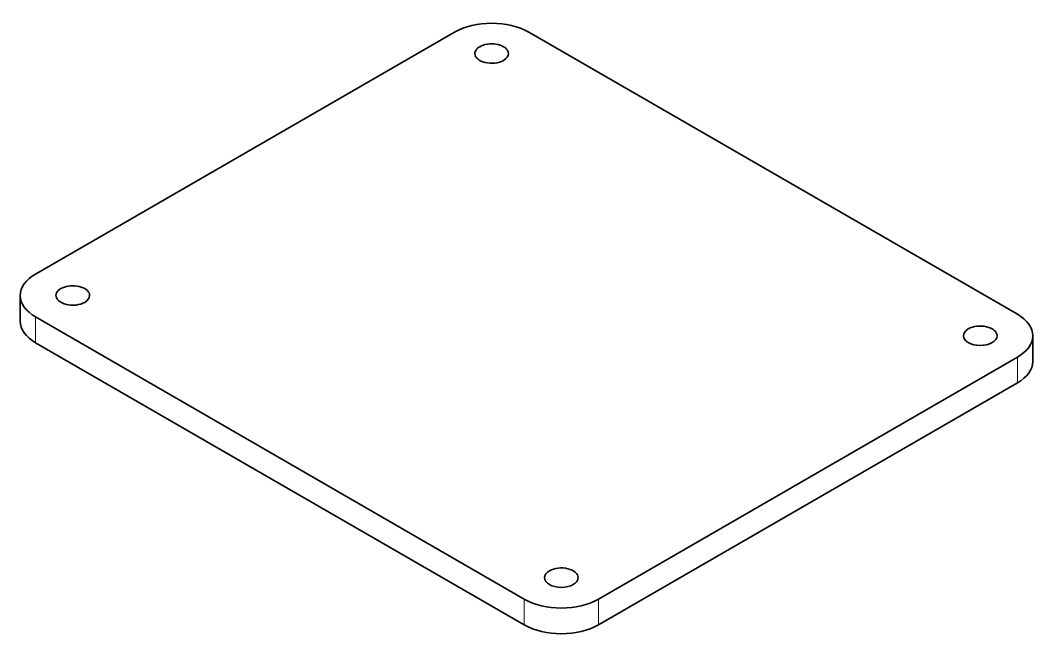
# Model space of a CAD drawing. Extents: x 46 to 852, y -144 to 729.
# Drawn here: x 589.2 to 685.6, y 670.9 to 729.3 of the extents above; entities that cross this region are included whole.
import ezdxf

# ---------------------------------------------------------------- set-up
doc = ezdxf.new("R2010")
doc.units = 0

msp = doc.modelspace()

# ---------------------------------------------------------------- linework, layer by layer
at = {"color": 7, "lineweight": 35}
for p, q in [((630.569, 728.17), (590.702, 705.153)), ((684.139, 701.324), (637.64, 728.17)), ((590.702, 701.07), (637.201, 674.224)), ((590.702, 698.621), (637.201, 671.775)), ((644.272, 674.224), (684.139, 697.241)), ((644.272, 671.775), (684.139, 694.792))]:
    msp.add_line(p, q, dxfattribs=at)
at = {"color": 7, "lineweight": 35, "ltscale": 0.061238}
for p, q in [((589.238, 700.662), (589.238, 703.112)), ((685.604, 696.833), (685.604, 699.282))]:
    msp.add_line(p, q, dxfattribs=at)
at = {"color": 7, "lineweight": 13, "ltscale": 0.061237}
msp.add_line((590.702, 698.621), (590.702, 701.07), dxfattribs=at)
at = {"color": 7, "lineweight": 13, "ltscale": 0.061238}
for p, q in [((684.139, 694.792), (684.139, 697.241)), ((637.201, 671.775), (637.201, 674.224)), ((644.272, 671.775), (644.272, 674.224))]:
    msp.add_line(p, q, dxfattribs=at)
at = {"color": 7, "lineweight": 35}
for centre, major_axis, start_param, end_param in [((634.104, 726.129), (5, 0), 0.785398, 2.356194), ((634.104, 726.129), (1.6, 0), 0, 3.141593), ((634.104, 726.129), (1.6, 0), 3.141593, 5.497787), ((634.104, 726.129), (1.6, 0), 5.497787, 6.283185), ((594.238, 703.112), (5, 0), 2.356194, 3.141593), ((594.238, 703.112), (1.6, 0), 6.283185, 9.424778), ((594.238, 703.112), (5, 0), 3.141593, 3.926991), ((594.238, 703.112), (1.6, 0), 3.141593, 5.497787), ((594.238, 703.112), (1.6, 0), 5.497787, 6.283185), ((594.238, 700.662), (5, 0), 3.141593, 3.926991), ((680.604, 699.282), (5, 0), 6.283185, 7.068583), ((680.604, 699.282), (1.6, 0), 2.356194, 3.141593), ((680.604, 699.282), (1.6, 0), 0, 2.356194), ((680.604, 699.282), (1.6, 0), 3.141593, 6.283185), ((680.604, 699.282), (5, 0), 5.497787, 6.283185), ((680.604, 696.833), (5, 0), 5.497787, 6.283185), ((640.737, 676.265), (1.6, 0), 2.356194, 3.141593), ((640.737, 676.265), (1.6, 0), 0, 2.356194), ((640.737, 676.265), (1.6, 0), 3.141593, 6.283185), ((640.737, 676.265), (5, 0), 3.926991, 5.497787), ((640.737, 673.816), (5, 0), 3.926991, 5.497787)]:
    msp.add_ellipse(centre, major_axis=major_axis, ratio=0.57735, start_param=start_param, end_param=end_param, dxfattribs=at)

doc.saveas('drawing.dxf')
